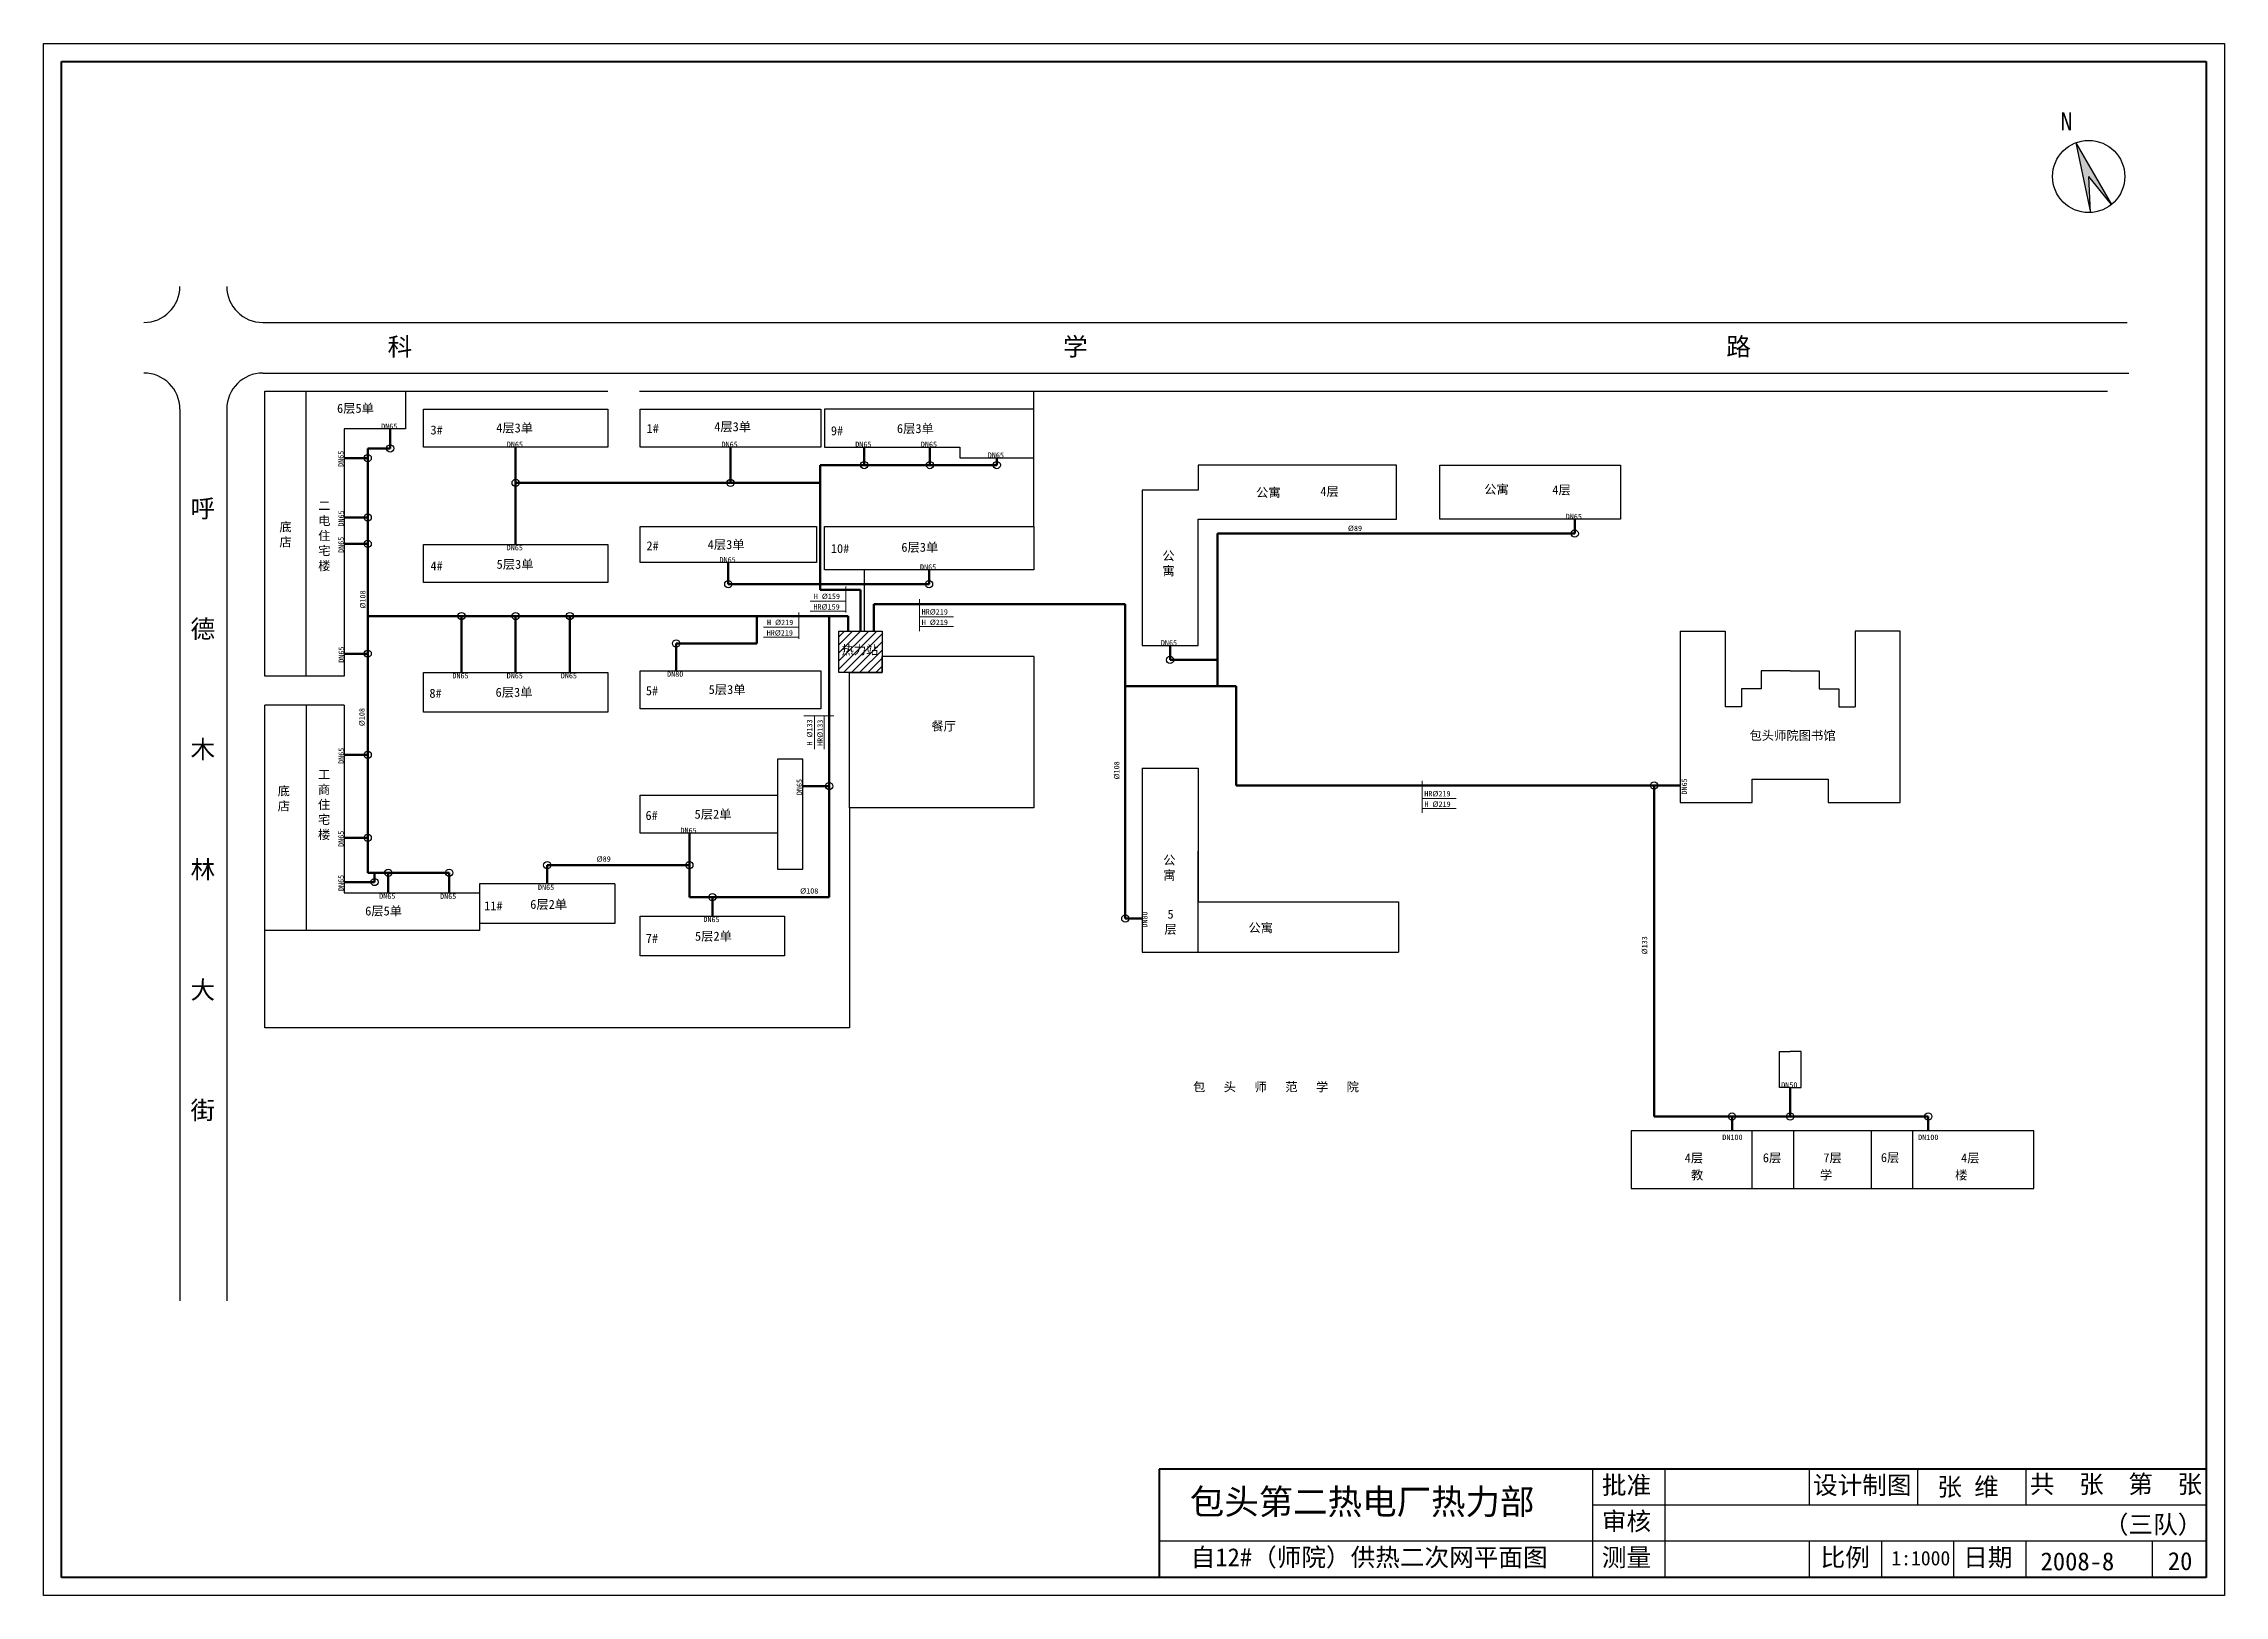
# Model space of a CAD drawing. Header units: millimetres. Extents: x 710 to 1314, y 285 to 715.
import ezdxf

# ---------------------------------------------------------------- set-up
doc = ezdxf.new("R2010")
doc.units = ezdxf.units.MM
doc.layers.add('围栏', color=3, linetype='Continuous')
doc.layers.add('边线', color=1, linetype='Continuous')
doc.layers.add('标注', color=7, linetype='Continuous', lineweight=18)
doc.layers.add('管道', color=7, linetype='Continuous', lineweight=50)

msp = doc.modelspace()

# ---------------------------------------------------------------- hatches: boundary and pattern name
msp.add_hatch(color=256).paths.add_polyline_path([(1273.01, 687.86), (1277.08, 668.54), (1276.6, 678.52), (1282.94, 670.79)])
at = {"layer": '标注'}
h = msp.add_hatch(dxfattribs=at)
h.set_pattern_fill('ANSI31', color=256, scale=0.5, style=0)
h.paths.add_polyline_path([(942.42, 552.56), (930.42, 552.56), (930.42, 541.06), (942.42, 541.06)])
h.paths.add_polyline_path([(930.54, 549.2), (942.31, 549.2), (942.31, 544.65), (930.54, 544.65)], flags=24)

# ---------------------------------------------------------------- linework, layer by layer
at = {"lineweight": 40}
for p, q in [((715.18, 290.35), (715.18, 710.35)), ((715.18, 710.35), (1309.18, 710.35)), ((1309.18, 710.35), (1309.18, 290.35)), ((1309.18, 320.35), (1019.18, 320.35)), ((1019.18, 320.35), (1019.18, 290.35)), ((1309.18, 290.35), (715.18, 290.35))]:
    msp.add_line(p, q, dxfattribs=at)
for p, q in [((1273.01, 687.86), (1282.94, 670.79)), ((1273.01, 687.86), (1277.08, 668.54)), ((1282.94, 670.79), (1276.6, 678.52)), ((1277.08, 668.54), (1276.6, 678.52)), ((770.92, 638.06), (1287.24, 638.06)), ((770.92, 624.06), (1287.69, 624.06)), ((771.42, 540.06), (771.42, 619.06)), ((771.42, 619.06), (782.92, 619.06)), ((782.92, 540.06), (782.92, 619.06)), ((782.92, 619.06), (810.42, 619.06)), ((810.42, 619.06), (810.42, 608.56)), ((747.92, 614.06), (747.92, 366.96)), ((760.92, 614.06), (760.92, 366.96)), ((815.42, 614.06), (866.42, 614.06)), ((815.42, 603.56), (815.42, 614.06)), ((866.42, 614.06), (866.42, 603.56)), ((875.42, 614.06), (925.42, 614.06)), ((875.42, 603.56), (875.42, 614.06)), ((925.42, 614.06), (925.42, 603.56)), ((926.42, 614.06), (926.42, 603.56)), ((984.42, 614.06), (926.42, 614.06)), ((984.42, 600.56), (984.42, 614.06)), ((810.42, 608.56), (793.42, 608.56)), ((793.42, 608.56), (793.42, 540.06)), ((866.42, 603.56), (815.42, 603.56)), ((925.42, 603.56), (875.42, 603.56)), ((926.42, 603.56), (963.92, 603.56)), ((963.92, 603.56), (963.92, 600.56)), ((963.92, 600.56), (984.42, 600.56)), ((1084.92, 598.56), (1029.92, 598.56)), ((1029.92, 598.56), (1029.92, 591.56)), ((1084.92, 583.56), (1084.92, 598.56)), ((1096.92, 583.56), (1096.92, 598.56)), ((1096.92, 598.56), (1146.92, 598.56)), ((1146.92, 598.56), (1146.92, 583.56)), ((1014.42, 591.56), (1014.42, 548.56)), ((1029.92, 591.56), (1014.42, 591.56)), ((875.42, 571.56), (875.42, 581.56)), ((875.42, 581.56), (924.22, 581.56)), ((924.22, 581.56), (924.22, 571.56)), ((926.42, 581.56), (984.42, 581.56)), ((926.42, 569.56), (926.42, 581.56)), ((984.42, 581.56), (984.42, 569.56)), ((1029.92, 548.56), (1029.92, 583.56)), ((1029.92, 583.56), (1084.92, 583.56)), ((1146.92, 583.56), (1096.92, 583.56)), ((815.42, 566.06), (815.42, 576.56)), ((815.42, 576.56), (866.42, 576.56)), ((866.42, 576.56), (866.42, 566.06)), ((924.22, 571.56), (875.42, 571.56)), ((984.42, 569.56), (926.42, 569.56)), ((866.42, 566.06), (815.42, 566.06)), ((930.42, 541.06), (930.42, 552.56)), ((930.42, 552.56), (942.42, 552.56)), ((942.42, 552.56), (942.42, 541.06)), ((1163.42, 552.56), (1175.92, 552.56)), ((1163.42, 552.56), (1163.42, 505.06)), ((1175.92, 552.56), (1175.92, 531.56)), ((1224.42, 552.56), (1211.92, 552.56)), ((1211.92, 552.56), (1211.92, 531.56)), ((1224.42, 505.06), (1224.42, 552.56)), ((984.42, 545.56), (942.42, 545.56)), ((942.42, 541.06), (942.42, 545.56)), ((984.42, 545.56), (984.42, 503.56)), ((1014.42, 548.56), (1029.92, 548.56)), ((782.92, 540.06), (771.42, 540.06)), ((793.42, 540.06), (782.92, 540.06)), ((815.42, 541.06), (866.42, 541.06)), ((815.42, 530.06), (815.42, 541.06)), ((866.42, 541.06), (866.42, 530.06)), ((875.42, 531.06), (875.42, 541.56)), ((875.42, 541.56), (925.42, 541.56)), ((925.42, 541.56), (925.42, 531.06)), ((942.42, 541.06), (930.42, 541.06)), ((933.42, 503.56), (933.42, 541.06)), ((933.42, 541.06), (942.42, 541.06)), ((1185.92, 541.56), (1185.92, 536.56)), ((1193.92, 541.56), (1185.92, 541.56)), ((1193.92, 541.56), (1201.92, 541.56)), ((1201.92, 541.56), (1201.92, 536.56)), ((793.42, 532.06), (771.42, 532.06)), ((771.42, 469.56), (771.42, 532.06)), ((782.92, 532.06), (782.92, 469.56)), ((793.42, 532.06), (793.42, 480.06)), ((1180.42, 531.56), (1175.92, 531.56)), ((1180.42, 536.56), (1180.42, 531.56)), ((1185.92, 536.56), (1180.42, 536.56)), ((1201.92, 536.56), (1207.42, 536.56)), ((1207.42, 536.56), (1207.42, 531.56)), ((1207.42, 531.56), (1211.92, 531.56)), ((866.42, 530.06), (815.42, 530.06)), ((925.42, 531.06), (875.42, 531.06)), ((920.42, 517.06), (913.42, 517.06)), ((913.42, 517.06), (913.42, 486.56)), ((920.42, 486.56), (920.42, 517.06)), ((1014.42, 514.56), (1029.92, 514.56)), ((1014.42, 514.56), (1014.42, 463.56)), ((1029.92, 514.56), (1029.92, 477.56)), ((1183.42, 505.06), (1183.42, 511.56)), ((1183.42, 511.56), (1204.42, 511.56)), ((1204.42, 511.56), (1204.42, 505.06)), ((875.42, 507.06), (913.42, 507.06)), ((875.42, 496.56), (875.42, 507.06)), ((913.42, 507.06), (913.42, 496.56)), ((984.42, 503.56), (933.42, 503.56)), ((1163.42, 505.06), (1183.42, 505.06)), ((1204.42, 505.06), (1224.42, 505.06)), ((913.42, 496.56), (875.42, 496.56)), ((1029.92, 463.56), (1029.92, 491.56)), ((1029.92, 491.56), (1029.92, 477.56)), ((913.42, 486.56), (920.42, 486.56)), ((793.42, 480.06), (830.92, 480.06)), ((868.42, 482.56), (830.92, 482.56)), ((830.92, 482.56), (830.92, 471.56)), ((830.92, 480.06), (830.92, 469.56)), ((868.42, 482.56), (868.42, 471.56)), ((1029.92, 477.56), (1085.42, 477.56)), ((1085.42, 477.56), (1085.42, 463.56)), ((868.42, 471.56), (830.92, 471.56)), ((875.42, 473.56), (915.42, 473.56)), ((875.42, 462.56), (875.42, 473.56)), ((915.42, 473.56), (915.42, 462.56)), ((830.92, 469.56), (771.42, 469.56)), ((915.42, 462.56), (875.42, 462.56)), ((1014.42, 463.56), (1085.42, 463.56)), ((1190.92, 436.06), (1193.92, 436.06)), ((1190.92, 426.06), (1190.92, 436.06)), ((1196.92, 436.06), (1193.92, 436.06)), ((1196.92, 426.06), (1196.92, 436.06)), ((1193.92, 426.06), (1190.92, 426.06)), ((1193.92, 426.06), (1196.92, 426.06)), ((1183.42, 414.06), (1149.92, 414.06)), ((1149.92, 414.06), (1149.92, 398.06)), ((1194.92, 414.06), (1183.42, 414.06)), ((1183.42, 398.06), (1183.42, 414.06)), ((1216.42, 414.06), (1194.92, 414.06)), ((1194.92, 398.06), (1194.92, 414.06)), ((1227.92, 414.06), (1216.42, 414.06)), ((1216.42, 398.06), (1216.42, 414.06)), ((1261.42, 414.06), (1227.92, 414.06)), ((1227.92, 398.06), (1227.92, 414.06)), ((1261.42, 398.06), (1261.42, 414.06)), ((1149.92, 398.06), (1183.42, 398.06)), ((1183.42, 398.06), (1194.92, 398.06)), ((1194.92, 398.06), (1216.42, 398.06)), ((1216.42, 398.06), (1227.92, 398.06)), ((1227.92, 398.06), (1261.42, 398.06)), ((1139.18, 320.35), (1139.18, 290.35)), ((1159.18, 320.35), (1159.18, 290.35)), ((1199.18, 320.35), (1199.18, 310.35)), ((1229.22, 320.35), (1229.22, 310.35)), ((1259.18, 320.35), (1259.18, 310.35)), ((1309.18, 310.35), (1139.18, 310.35)), ((1309.18, 300.35), (1019.18, 300.35)), ((1199.18, 300.35), (1199.18, 290.35)), ((1219.18, 300.35), (1219.18, 290.35)), ((1239.18, 300.35), (1239.18, 290.35)), ((1259.18, 300.35), (1259.18, 290.35)), ((1294.18, 300.35), (1294.18, 290.35))]:
    msp.add_line(p, q)
for centre, radius in [((1276.6, 678.52), 10), ((806.18, 603.18), 1), ((799.95, 600.5), 1), ((937.45, 598.56), 1), ((955.66, 598.56), 1), ((974.17, 598.56), 1), ((840.92, 593.62), 1), ((900.42, 593.62), 1), ((799.95, 584.02), 1), ((1134.25, 579.56), 1), ((799.95, 576.71), 1), ((899.82, 565.56), 1), ((955.42, 565.56), 1), ((825.92, 556.73), 1), ((840.92, 556.73), 1), ((855.92, 556.73), 1), ((885.39, 549.11), 1), ((799.95, 546.3), 1), ((1022.17, 544.56), 1), ((799.95, 518.26), 1), ((927.76, 509.61), 1), ((1156.23, 509.76), 1), ((799.95, 495.27), 1), ((801.85, 483.02), 1), ((805.64, 485.59), 1), ((822.51, 485.59), 1), ((849.67, 487.69), 1), ((889.04, 487.69), 1), ((895.42, 478.83), 1), ((1009.78, 472.88), 1), ((1177.81, 418.06), 1), ((1193.92, 418.06), 1), ((1232.16, 418.06), 1)]:
    msp.add_circle(centre, radius)
for centre, start, end in [((737.92, 648.06), 270, 0), ((770.92, 648.06), 180, 270), ((737.92, 614.06), 0, 90), ((770.92, 614.06), 90, 180)]:
    msp.add_arc(centre, 10, start, end)
at = {"layer": '围栏'}
for p, q in [((810.42, 619.06), (866.46, 619.06)), ((875.24, 619.06), (1281.84, 619.06)), ((984.42, 614.06), (984.42, 619.06)), ((984.42, 581.56), (984.42, 600.56)), ((937.42, 569.56), (937.42, 552.56)), ((933.42, 503.56), (933.42, 442.59)), ((771.42, 442.59), (771.42, 469.56)), ((933.42, 442.59), (771.42, 442.59))]:
    msp.add_line(p, q, dxfattribs=at)
at = {"layer": '标注'}
for p, q in [((932.33, 557.67), (932.33, 564.91)), ((919.38, 550.45), (919.38, 557.69)), ((922.5, 560.82), (932.33, 560.82)), ((922.5, 558.12), (932.33, 558.12)), ((952.78, 552.56), (952.78, 561.43)), ((952.78, 556.53), (962.19, 556.53)), ((909.56, 553.6), (919.38, 553.6)), ((909.56, 550.9), (919.38, 550.9)), ((952.78, 553.82), (962.19, 553.82)), ((929.01, 529.04), (920.77, 529.04)), ((923.7, 519.86), (923.7, 529.04)), ((926.4, 519.86), (926.4, 529.04)), ((1092, 502.17), (1092, 511.04)), ((1092, 506.13), (1101.41, 506.13)), ((1092, 503.43), (1101.41, 503.43))]:
    msp.add_line(p, q, dxfattribs=at)
at = {"layer": '管道'}
for p, q in [((806.18, 603.18), (806.18, 608.56)), ((793.42, 600.5), (799.95, 600.5)), ((799.95, 485.59), (799.95, 603.18)), ((799.95, 603.18), (806.18, 603.18)), ((840.92, 593.62), (840.92, 603.56)), ((900.42, 603.56), (900.42, 593.62)), ((925.29, 563.95), (925.29, 598.56)), ((974.17, 598.56), (925.29, 598.56)), ((937.45, 603.56), (937.45, 598.56)), ((955.66, 603.56), (955.66, 598.56)), ((974.17, 600.56), (974.17, 598.56)), ((925.29, 593.62), (840.92, 593.62)), ((840.92, 593.62), (840.92, 576.56)), ((793.42, 584.02), (799.95, 584.02)), ((1134.25, 583.56), (1134.25, 579.56)), ((793.42, 576.71), (799.95, 576.71)), ((1035.33, 537.31), (1035.33, 579.56)), ((1134.25, 579.56), (1035.33, 579.56)), ((899.82, 571.56), (899.82, 565.56)), ((955.42, 569.56), (955.42, 565.56)), ((955.42, 565.56), (899.82, 565.56)), ((936.42, 563.95), (925.29, 563.95)), ((936.42, 552.56), (936.42, 563.95)), ((932.99, 556.73), (799.95, 556.73)), ((825.92, 541.06), (825.92, 556.73)), ((840.92, 541.06), (840.92, 556.73)), ((855.92, 541.06), (855.92, 556.73)), ((907.7, 556.73), (907.7, 549.11)), ((927.76, 556.73), (927.76, 478.83)), ((932.99, 552.56), (932.99, 556.73)), ((940.13, 552.56), (940.13, 559.98)), ((940.13, 559.98), (1009.78, 559.98)), ((1009.78, 559.98), (1009.78, 472.88)), ((793.42, 546.3), (799.95, 546.3)), ((907.7, 549.11), (885.39, 549.11)), ((885.39, 549.11), (885.39, 541.56)), ((1022.17, 548.56), (1022.17, 544.56)), ((1022.17, 544.56), (1035.33, 544.56)), ((1009.78, 537.31), (1040.52, 537.31)), ((1040.52, 537.31), (1040.52, 509.76)), ((793.42, 518.26), (799.95, 518.26)), ((927.76, 509.61), (920.42, 509.61)), ((1040.52, 509.76), (1163.42, 509.76)), ((1156.23, 509.76), (1156.23, 418.06)), ((889.04, 478.83), (889.04, 496.56)), ((793.42, 495.27), (799.95, 495.27)), ((799.95, 485.59), (822.51, 485.59)), ((801.85, 485.59), (801.85, 483.02)), ((805.64, 485.59), (805.64, 480.06)), ((822.51, 485.59), (822.51, 480.06)), ((889.04, 487.69), (849.67, 487.69)), ((849.67, 487.69), (849.67, 482.56)), ((801.85, 483.02), (793.42, 483.02)), ((927.76, 478.83), (889.04, 478.83)), ((895.42, 478.83), (895.42, 473.56)), ((1009.78, 472.88), (1014.42, 472.88)), ((1193.92, 426.06), (1193.92, 418.06)), ((1232.16, 418.06), (1156.23, 418.06)), ((1177.81, 414.06), (1177.81, 418.06)), ((1232.16, 414.06), (1232.16, 418.06))]:
    msp.add_line(p, q, dxfattribs=at)
at = {"layer": '边线'}
for p, q in [((710.18, 715.35), (1314.18, 715.35)), ((710.18, 285.35), (710.18, 715.35)), ((1314.18, 715.35), (1314.18, 285.35)), ((1314.18, 285.35), (710.18, 285.35))]:
    msp.add_line(p, q, dxfattribs=at)

# ---------------------------------------------------------------- texts
at = {"attachment_point": 1}
for s, insert, char_height, width in [('N', (1268.76, 696.27), 5, 13.437), ('{\\fSimHei|b0|i0|c134|p2;包头第二热电厂热力部}', (1027.63, 314.81), 7, 133.3392), ('{\\fFangSong_GB2312|b0|i0|c134|p49;批准}', (1141.77, 318.41), 5, 88.5221), ('{\\fFangSong_GB2312|b0|i0|c134|p49;设计制图}', (1200.24, 318.41), 5, 88.5221), ('{\\fFangSong_GB2312|b0|i0|c134|p49;共  张  第  张}', (1260.32, 318.68), 5, 88.5221), ('{\\fFangSong_GB2312|b0|i0|c134|p49;审核}', (1141.77, 308.41), 5, 88.5221), ('{\\fSimSun|b0|i0|c134|p6;自12#（师院）\\fSimSun|b0|i0|c134|p54;供热二次网平面图}', (1027.88, 298.43), 5, 145.2356), ('{\\fFangSong_GB2312|b0|i0|c134|p49;测量}', (1141.77, 298.41), 5, 88.5221), ('{\\fFangSong_GB2312|b0|i0|c134|p49;比例}', (1202.36, 298.41), 5, 88.5221), ('{\\fFangSong_GB2312|b0|i0|c134|p49;日期}', (1241.85, 298.41), 5, 88.5221)]:
    msp.add_mtext(s, dxfattribs=dict(at, insert=insert, char_height=char_height, width=width))
at = {"layer": '标注'}
for s, insert, char_height, width, attachment_point in [('{\\fSimSun|b0|i0|c134|p54;科                                                     学                                                    路}', (805.44, 633.88), 5, 439.4879, 1), ('6{\\fSimSun|b0|i0|c134|p54;层}5{\\fSimSun|b0|i0|c134|p54;单}', (791.45, 615.53), 2.5, 15.5399, 1), ('DN65', (803.67, 610.06), 1.5, 6.3469, 1), ('4{\\fSimSun|b0|i0|c134|p54;层}3{\\fSimSun|b0|i0|c134|p54;单}', (835.53, 610.1), 2.5, 15.5399, 1), ('4{\\fSimSun|b0|i0|c134|p54;层}3{\\fSimSun|b0|i0|c134|p54;单}', (895.91, 610.44), 2.5, 15.5399, 1), ('6{\\fSimSun|b0|i0|c134|p54;层}3{\\fSimSun|b0|i0|c134|p54;单}', (946.53, 609.93), 2.5, 15.5399, 1), ('3#', (817.33, 609.54), 2.5, 3.7048, 1), ('DN65', (838.48, 605.06), 1.5, 6.3469, 1), ('1#', (877.19, 609.95), 2.5, 3.7048, 1), ('DN65', (897.95, 605.06), 1.5, 6.3469, 1), ('9#', (928.23, 609.31), 2.5, 3.7048, 1), ('DN65', (934.98, 605.06), 1.5, 6.3469, 1), ('DN65', (953.15, 605.06), 1.5, 6.3469, 1), ('DN65', (971.69, 602.06), 1.5, 6.3469, 1), ('{\\fSimSun|b0|i0|c134|p54;公寓}', (1045.98, 592.2), 2.5, 21.8739, 1), ('4{\\fSimSun|b0|i0|c134|p54;层}', (1063.79, 592.51), 2.5, 8.0096, 1), ('{\\fSimSun|b0|i0|c134|p54;公寓}', (1109.17, 593.1), 2.5, 21.8739, 1), ('4{\\fSimSun|b0|i0|c134|p54;层}', (1128.06, 592.94), 2.5, 8.0096, 1), ('{\\fSimSun|b0|i0|c134|p54;呼\\P\\P\\P\\P德\\P\\P\\P\\P木\\P\\P\\P\\P林\\P\\P\\P\\P大\\P\\P\\P\\P街}', (750.87, 589.01), 5, 7.3675, 1), ('{\\fSimSun|b0|i0|c134|p54;二电住宅楼}', (786.22, 588.58), 2.5, 3.5786, 1), ('{\\fSimSun|b0|i0|c134|p54;底店}', (775.48, 582.67), 2.5, 3.8897, 1), ('%%C89', (1071.43, 581.78), 1.5, 9.9336, 1), ('DN65', (1131.75, 585.06), 1.5, 6.3469, 1), ('DN65', (838.44, 576.43), 1.5, 6.3469, 1), ('2#', (877.15, 577.43), 2.5, 3.7048, 1), ('4{\\fSimSun|b0|i0|c134|p54;层}3{\\fSimSun|b0|i0|c134|p54;单}', (894.11, 577.79), 2.5, 15.5399, 1), ('10#', (928.23, 576.67), 2.5, 3.7048, 1), ('6{\\fSimSun|b0|i0|c134|p54;层}3{\\fSimSun|b0|i0|c134|p54;单}', (947.75, 577.04), 2.5, 15.5399, 1), ('{\\fSimSun|b0|i0|c134|p54;公寓}', (1020.04, 574.65), 2.5, 5.4189, 1), ('4#', (817.33, 571.87), 2.5, 3.7048, 1), ('5{\\fSimSun|b0|i0|c134|p54;层}3{\\fSimSun|b0|i0|c134|p54;单}', (835.65, 572.31), 2.5, 15.5399, 1), ('DN65', (897.39, 573.06), 1.5, 6.3469, 1), ('DN65', (952.9, 571.06), 1.5, 6.3469, 1), ('H %%C159', (923.48, 562.94), 1.5, 11.8997, 1), ('H %%C219', (910.53, 555.72), 1.5, 11.8997, 1), ('HR%%C159', (923.4, 560.03), 1.5, 11.9811, 1), ('HR%%C219', (953.36, 558.64), 1.5, 13.5629, 1), ('H %%C219', (953.38, 555.74), 1.5, 13.5393, 1), ('HR%%C219', (910.45, 552.81), 1.5, 11.9811, 1), ('DN65', (1019.63, 550.06), 1.5, 6.3469, 1), ('{\\fSimSun|b0|i0|c134|p54;热力站}', (931.17, 548.58), 2.5, 14.4271, 1), ('DN65', (823.41, 540.94), 1.5, 6.3469, 1), ('DN65', (838.43, 540.94), 1.5, 6.3469, 1), ('DN65', (853.43, 540.96), 1.5, 6.3469, 1), ('DN80', (882.87, 541.4), 1.5, 6.3469, 1), ('5{\\fSimSun|b0|i0|c134|p54;层}3{\\fSimSun|b0|i0|c134|p54;单}', (894.38, 537.62), 2.5, 15.5399, 1), ('8#', (817.04, 536.58), 2.5, 3.7048, 1), ('6{\\fSimSun|b0|i0|c134|p54;层}3{\\fSimSun|b0|i0|c134|p54;单}', (835.37, 536.86), 2.5, 15.5399, 1), ('5#', (876.99, 537.28), 2.5, 3.7048, 1), ('{\\fSimSun|b0|i0|c134|p54;餐厅}', (956.05, 527.49), 2.5, 12.7466, 1), ('{\\fSimSun|b0|i0|c134|p54;包头师院图书馆}', (1182.65, 524.89), 2.5, 30.7097, 1), ('{\\fSimSun|b0|i0|c134|p54;工商住宅楼}', (786.15, 514.09), 2.5, 3.9094, 1), ('{\\fSimSun|b0|i0|c134|p54;底店}', (775, 509.51), 2.5, 3.8897, 1), ('HR%%C219', (1092.58, 508.25), 1.5, 13.5629, 1), ('6#', (876.88, 502.73), 2.5, 3.7048, 1), ('5{\\fSimSun|b0|i0|c134|p54;层}2{\\fSimSun|b0|i0|c134|p54;单}', (890.48, 503.06), 2.5, 15.5399, 1), ('H %%C219', (1092.61, 505.35), 1.5, 13.5393, 1), ('DN65', (886.58, 498.06), 1.5, 6.3469, 1), ('%%C89', (863.35, 490.16), 1.5, 9.9336, 1), ('{\\fSimSun|b0|i0|c134|p54;公寓}', (1020.28, 490.35), 2.5, 5.4189, 1), ('DN65', (803.12, 479.87), 1.5, 6.3469, 1), ('DN65', (819.99, 479.83), 1.5, 6.3469, 1), ('11#', (832.21, 477.67), 2.5, 3.7048, 1), ('6{\\fSimSun|b0|i0|c134|p54;层}2{\\fSimSun|b0|i0|c134|p54;单}', (844.96, 478.08), 2.5, 15.5399, 1), ('DN65', (847.1, 482.33), 1.5, 6.3469, 1), ('%%C108', (919.72, 481.32), 1.5, 12.1085, 1), ('6{\\fSimSun|b0|i0|c134|p54;层}5{\\fSimSun|b0|i0|c134|p54;单}', (799.24, 476.26), 2.5, 15.5399, 1), ('DN65', (892.92, 473.41), 1.5, 6.3469, 1), ('5{\\fSimSun|b0|i0|c134|p54;层}', (1022.31, 471.88), 2.5, 4.1126, 5), ('{\\fSimSun|b0|i0|c134|p54;公寓}', (1043.88, 471.6), 2.5, 21.8739, 1), ('7#', (876.97, 468.66), 2.5, 3.7048, 1), ('5{\\fSimSun|b0|i0|c134|p54;层}2{\\fSimSun|b0|i0|c134|p54;单}', (890.59, 469.26), 2.5, 15.5399, 1), ('{\\fSimSun|b0|i0|c134|p54;包   头   师   范   学   院}', (1028.53, 427.52), 2.5, 84.9721, 1), ('DN50', (1191.44, 427.56), 1.5, 6.3469, 1), ('DN100', (1175.13, 413.05), 1.5, 6.3469, 1), ('DN100', (1229.37, 413.05), 1.5, 6.3469, 1), ('4{\\fSimSun|b0|i0|c134|p54;层}', (1164.71, 407.8), 2.5, 8.0096, 1), ('6{\\fSimSun|b0|i0|c134|p54;层}', (1186.34, 407.87), 2.5, 8.0096, 1), ('7{\\fSimSun|b0|i0|c134|p54;层}', (1203.11, 407.87), 2.5, 8.0096, 1), ('6{\\fSimSun|b0|i0|c134|p54;层}', (1219.06, 407.94), 2.5, 8.0096, 1), ('4{\\fSimSun|b0|i0|c134|p54;层}', (1241.26, 407.81), 2.5, 8.0096, 1), ('{\\fSimSun|b0|i0|c134|p54;教                   学                    楼}', (1166.45, 403.09), 2.5, 84.1355, 1), ('{\\fKaiTi_GB2312|b0|i0|c134|p49;张 维}', (1234.67, 317.96), 5, 30.3874, 1), ('{\\fKaiTi_GB2312|b0|i0|c134|p49;（三队）}', (1280.8, 307.5), 5, 30.3874, 1), ('{\\H0.8x;1:1000}', (1221.94, 297.67), 5, 42.6517, 1), ('2008-8', (1263.27, 297.29), 5, 42.6517, 1), ('20', (1298.52, 297.36), 5, 42.6517, 1)]:
    msp.add_mtext(s, dxfattribs=dict(at, insert=insert, char_height=char_height, width=width, attachment_point=attachment_point))
at = {"layer": '标注', "char_height": 1.5, "attachment_point": 1, "rotation": 90}
for s, insert, width in [('DN65', (791.75, 598.04), 3.133), ('DN65', (791.83, 581.52), 3.133), ('DN65', (791.81, 574.22), 3.133), ('%%C108', (797.82, 558.81), 9.9494), ('DN65', (791.86, 543.79), 3.133), ('%%C108', (797.57, 526.21), 9.9494), ('H %%C133', (921.58, 520.83), 11.8997), ('HR%%C133', (924.49, 520.75), 11.9811), ('DN65', (791.84, 515.75), 3.133), ('%%C108', (1006.64, 511.45), 9.9494), ('DN65', (918.73, 507.1), 3.133), ('DN65', (1163.87, 507.27), 3.133), ('DN65', (791.81, 492.76), 3.133), ('DN65', (791.79, 480.52), 3.133), ('DN80', (1014.42, 470.39), 3.133), ('%%C133', (1152.83, 462.98), 9.9494)]:
    msp.add_mtext(s, dxfattribs=dict(at, insert=insert, width=width))

doc.saveas('drawing.dxf')
